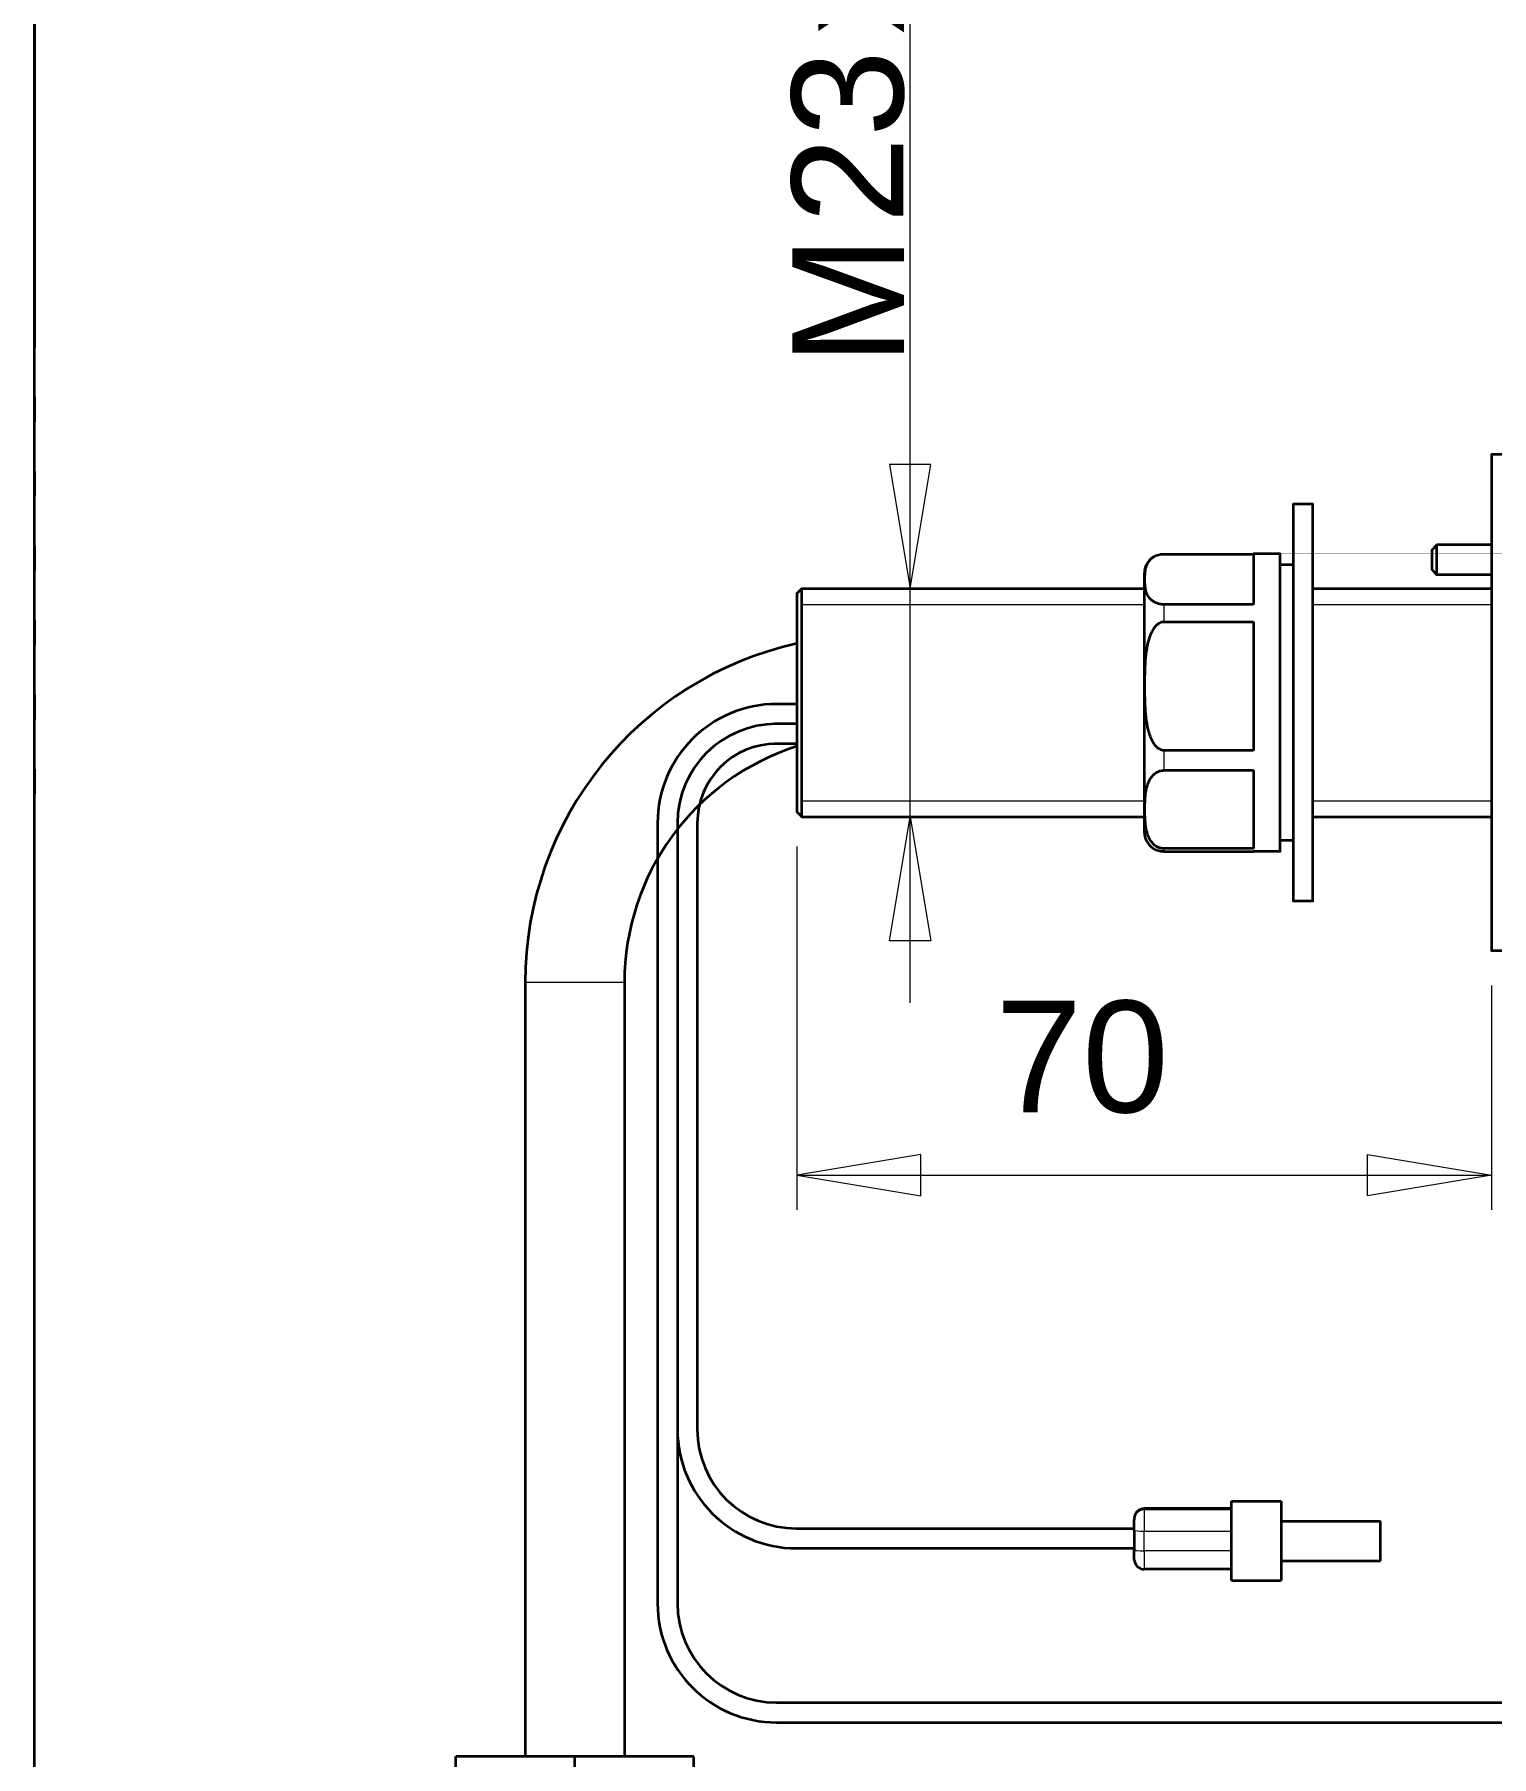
# Model space of a CAD drawing. Header units: millimetres. Extents: x -32 to 178, y -54 to 226.
# Drawn here: x -25.1 to 33.6, y 94.3 to 163.8 of the extents above; entities that cross this region are included whole.
import ezdxf

# ---------------------------------------------------------------- set-up
doc = ezdxf.new("R2010")
doc.units = ezdxf.units.MM
doc.linetypes.add('DOT', pattern=[3, 1, -2])
doc.linetypes.add('SOLID', pattern=[0])
doc.styles.add('Arial', font='Arial.ttf', dxfattribs={"height": 0.2})

# ---------------------------------------------------------------- blocks, each defined once
blk = doc.blocks.new('BlockOfLinearDimensionss_39', base_point=(5.791, 132.222))
at = {"linetype": 'SOLID', "lineweight": 9}
for points in [[(10.158, 124.722), (10.158, 170.968)], [(9.325, 146.422), (10.158, 141.422)], [(10.992, 146.422), (9.325, 146.422)], [(10.158, 141.422), (10.992, 146.422)], [(7.191, 141.422), (11.558, 141.422)], [(7.191, 132.222), (11.558, 132.222)], [(9.325, 127.222), (10.158, 132.222)], [(10.158, 132.222), (10.992, 127.222)], [(10.992, 127.222), (9.325, 127.222)]]:
    blk.add_lwpolyline(points, dxfattribs=at)
at = {"linetype": 'SOLID', "lineweight": 9, "char_height": 4.5, "attachment_point": 4, "rotation": 90, "style": 'Arial'}
for s, insert in [('x1', (7.658, 163.766)), ('23', (7.658, 156.136)), ('M', (7.658, 150.419))]:
    blk.add_mtext(s, dxfattribs=dict(at, insert=insert))
blk = doc.blocks.new('BlockOfLinearDimensionss_40', base_point=(5.591, 132.422))
at = {"linetype": 'SOLID', "lineweight": 9}
for points in [[(5.591, 131.022), (5.591, 116.377)], [(33.591, 125.422), (33.591, 116.377)], [(10.591, 118.61), (5.591, 117.777)], [(10.591, 116.943), (10.591, 118.61)], [(28.591, 118.61), (33.591, 117.777)], [(28.591, 116.943), (28.591, 118.61)], [(5.591, 117.777), (33.591, 117.777)], [(5.591, 117.777), (10.591, 116.943)], [(33.591, 117.777), (28.591, 116.943)]]:
    blk.add_lwpolyline(points, dxfattribs=at)
at = {"linetype": 'SOLID', "lineweight": 9, "insert": (13.592, 122.527), "char_height": 4.5, "attachment_point": 4, "style": 'Arial'}
blk.add_mtext('70', dxfattribs=at)
blk = doc.blocks.new('Simple1Sheet1')
at = {"linetype": 'SOLID', "lineweight": 35}
for p, q in [((35.991, 146.822), (33.591, 146.822)), ((26.391, 144.822), (25.591, 144.822)), ((31.191, 142.982), (31.391, 143.182)), ((33.591, 143.182), (31.391, 143.182)), ((20.391, 142.813), (23.991, 142.813)), ((25.071, 142.822), (23.991, 142.822)), ((25.591, 142.382), (25.071, 142.382)), ((31.191, 142.182), (31.391, 141.982)), ((33.591, 141.982), (31.391, 141.982)), ((5.591, 141.222), (5.791, 141.422)), ((5.791, 141.422), (19.591, 141.422)), ((26.391, 141.422), (33.591, 141.422)), ((23.991, 140.782), (20.391, 140.782)), ((20.391, 140.088), (23.991, 140.088)), ((5.591, 136.768), (4.671, 136.768)), ((5.591, 135.968), (4.671, 135.968)), ((5.591, 135.168), (4.671, 135.168)), ((23.991, 134.898), (20.391, 134.898)), ((20.391, 134.096), (23.991, 134.096)), ((-0.027, 131.968), (-0.027, 100.518)), ((0.773, 131.968), (0.773, 100.518)), ((1.573, 131.968), (1.573, 107.536)), ((5.591, 132.422), (5.791, 132.222)), ((5.791, 132.222), (19.591, 132.222)), ((26.391, 132.222), (33.591, 132.222)), ((25.591, 131.262), (25.071, 131.262)), ((23.991, 130.938), (20.391, 130.938)), ((20.391, 130.83), (23.991, 130.83)), ((25.071, 130.822), (23.991, 130.822)), ((26.391, 128.822), (25.591, 128.822)), ((35.991, 126.822), (33.591, 126.822)), ((-5.365, 125.542), (-5.365, 94.342)), ((-1.365, 125.542), (-1.365, 94.342)), ((23.11, 104.338), (19.59, 104.338)), ((23.11, 104.632), (25.11, 104.632)), ((23.11, 101.432), (23.11, 104.632)), ((25.11, 104.632), (25.11, 101.432)), ((5.573, 103.536), (19.19, 103.536)), ((19.19, 103.937), (19.19, 103.938)), ((19.19, 103.937), (19.19, 103.886)), ((19.19, 103.459), (19.19, 103.886)), ((19.19, 103.459), (19.19, 102.661)), ((25.11, 103.832), (29.11, 103.832)), ((29.11, 102.232), (29.11, 103.832)), ((5.573, 102.736), (19.19, 102.736)), ((19.19, 102.289), (19.19, 102.661)), ((25.11, 102.232), (29.11, 102.232)), ((23.11, 101.889), (19.59, 101.889)), ((23.11, 101.432), (25.11, 101.432)), ((4.773, 96.518), (64.968, 96.518)), ((4.773, 95.718), (64.968, 95.718)), ((-8.165, 89.542), (-8.165, 94.342)), ((-3.365, 94.342), (-8.165, 94.342)), ((-3.365, 89.542), (-3.365, 94.342)), ((1.435, 94.342), (-3.365, 94.342)), ((1.435, 89.542), (1.435, 94.342))]:
    blk.add_line(p, q, dxfattribs=at)
at = {"linetype": 'SOLID', "lineweight": 9}
for p, q in [((5.791, 140.782), (19.591, 140.782)), ((26.391, 140.782), (33.591, 140.782)), ((5.791, 132.862), (19.591, 132.862)), ((26.391, 132.862), (33.591, 132.862))]:
    blk.add_line(p, q, dxfattribs=at)
at = {"color": 196, "linetype": 'SOLID', "lineweight": 9}
for p, q in [((19.59, 104.338), (19.59, 104.336)), ((19.59, 104.285), (19.59, 104.336)), ((19.59, 104.336), (23.11, 104.336)), ((19.59, 104.285), (19.59, 103.431)), ((23.11, 104.285), (19.59, 104.285)), ((19.59, 103.431), (23.11, 103.431)), ((19.59, 102.633), (19.59, 103.431)), ((19.59, 102.633), (19.59, 101.889)), ((23.11, 102.633), (19.59, 102.633))]:
    blk.add_line(p, q, dxfattribs=at)
at = {"linetype": 'SOLID', "lineweight": 35}
for centre, radius, start, end in [((20.391, 142.022), 0.8, 124.38973, 180), ((8.635, 125.542), 14, 102.55418, 180), ((4.773, 131.968), 4.8, 90, 180), ((4.773, 131.968), 4, 90, 180), ((8.635, 125.542), 10, 107.71653, 180), ((4.773, 131.968), 3.2, 90, 180), ((20.391, 131.622), 0.8, 180, 235.61027), ((5.573, 107.536), 4.8, 180, 270), ((5.573, 107.536), 4, 180, 270), ((19.59, 103.938), 0.4, 90, 180), ((19.59, 102.289), 0.4, 180, 270), ((4.773, 100.518), 4.8, 180, 270), ((4.773, 100.518), 4, 180, 270)]:
    blk.add_arc(centre, radius, start, end, dxfattribs=at)
at = {"color": 196, "linetype": 'SOLID', "lineweight": 9}
for centre in [(19.59, 103.937), (19.59, 103.886)]:
    blk.add_arc(centre, 0.4, 90, 180, dxfattribs=at)
for centre in [(19.59, 103.459), (19.59, 102.661)]:
    blk.add_ellipse(centre, major_axis=(0.4, 0), ratio=0.070656, start_param=3.141593, end_param=4.712389, dxfattribs=at)
at = {"linetype": 'SOLID', "lineweight": 35}
for points, weights, knots in [([(33.591, 146.822), (33.591, 146.822), (33.591, 141.822), (33.591, 136.822), (33.591, 131.822), (33.591, 126.822), (33.591, 126.822)], [1, 0.866025396499, 1, 0.866025396499, 1, 0.866025396499, 1], [0, 0, 0, 1.047198, 1.047198, 2.094395, 2.094395, 3.141593, 3.141593, 3.141593]), ([(31.391, 142.365), (31.391, 142.66), (31.391, 142.921), (31.391, 143.182), (31.391, 143.182)], [1, 0.884749681284, 1, 0.884749681284, 1], [0, 0, 0, 0.969679, 0.969679, 1.939359, 1.939359, 1.939359]), ([(25.071, 130.822), (25.071, 130.822), (25.071, 135.633), (25.071, 140.444), (25.071, 142.35)], [1, 0.773998707228, 1, 0.773998707228, 1], [-2.742656, -2.742656, -2.742656, -1.371328, -1.371328, 0, 0, 0]), ([(31.191, 142.437), (31.191, 142.634), (31.191, 142.808), (31.191, 142.982), (31.191, 142.982)], [1, 0.884749667394, 1, 0.884749667394, 1], [0, 0, 0, 0.969679, 0.969679, 1.939359, 1.939359, 1.939359]), ([(19.591, 141.613), (19.591, 139.961), (19.591, 135.791), (19.591, 131.622), (19.591, 131.622)], [1, 0.773998711946, 1, 0.773998711946, 1], [3.141593, 3.141593, 3.141593, 4.512921, 4.512921, 5.884249, 5.884249, 5.884249]), ([(5.591, 141.222), (5.591, 141.222), (5.591, 139.022), (5.591, 136.822), (5.591, 134.622), (5.591, 132.422), (5.591, 132.422)], [1, 0.866025396499, 1, 0.866025396499, 1, 0.866025396499, 1], [0, 0, 0, 1.047198, 1.047198, 2.094395, 2.094395, 3.141593, 3.141593, 3.141593]), ([(5.791, 132.222), (5.791, 132.222), (5.791, 134.522), (5.791, 136.822), (5.791, 139.122), (5.791, 141.422), (5.791, 141.422)], [1, 0.866025396499, 1, 0.866025396499, 1, 0.866025396499, 1], [3.141593, 3.141593, 3.141593, 4.18879, 4.18879, 5.235988, 5.235988, 6.283185, 6.283185, 6.283185]), ([(25.591, 139.796), (25.591, 135.855), (25.591, 132.338), (25.591, 128.822), (25.591, 128.822)], [1, 0.883296137618, 1, 0.883296137618, 1], [0, 0, 0, 0.975899, 0.975899, 1.951797, 1.951797, 1.951797]), ([(26.391, 128.822), (26.391, 128.822), (26.391, 132.338), (26.391, 135.855), (26.391, 139.796)], [1, 0.883296137618, 1, 0.883296137618, 1], [-1.951797, -1.951797, -1.951797, -0.975898, -0.975898, 0, 0, 0])]:
    blk.add_rational_spline(points, weights, degree=2, knots=knots, dxfattribs=at)
for points, weights in [([(25.591, 144.822), (25.591, 144.822), (25.591, 139.796)], [1, 0.828205674574, 1]), ([(26.391, 139.796), (26.391, 144.822), (26.391, 144.822)], [1, 0.828205774786, 1]), ([(23.991, 142.822), (23.991, 142.822), (23.991, 140.782)], [1, 0.911046340372, 1]), ([(25.071, 142.35), (25.071, 142.822), (25.071, 142.822)], [1, 0.980172101361, 1]), ([(31.191, 142.182), (31.191, 142.182), (31.191, 142.437)], [1, 0.824704318678, 1]), ([(31.391, 141.982), (31.391, 141.982), (31.391, 142.365)], [1, 0.824704318678, 1]), ([(19.591, 142.022), (19.591, 142.022), (19.591, 141.613)], [1, 0.980172080693, 1]), ([(23.991, 140.088), (23.991, 137.651), (23.991, 134.898)], [1, 0.9, 1]), ([(23.991, 134.096), (23.991, 131.507), (23.991, 130.938)], [1, 0.9, 1]), ([(23.991, 130.83), (23.991, 130.822), (23.991, 130.822)], [1, 0.999660842843, 1])]:
    blk.add_rational_spline(points, weights, degree=2, dxfattribs=at)
for points, knots in [([(20.391, 140.782), (20.362, 140.782), (20.331, 140.783), (20.27, 140.789), (20.241, 140.794), (20.179, 140.807), (20.143, 140.817), (20.077, 140.84), (20.047, 140.853), (19.978, 140.887), (19.938, 140.913), (19.87, 140.967), (19.841, 140.995), (19.768, 141.079), (19.732, 141.142), (19.678, 141.271), (19.66, 141.337), (19.635, 141.472), (19.628, 141.539), (19.619, 141.671), (19.617, 141.736), (19.617, 141.798), (19.617, 141.859), (19.619, 141.924), (19.628, 142.056), (19.635, 142.124), (19.66, 142.258), (19.678, 142.324), (19.732, 142.453), (19.768, 142.516), (19.841, 142.6), (19.87, 142.629), (19.938, 142.683), (19.978, 142.708), (20.047, 142.743), (20.077, 142.755), (20.143, 142.778), (20.179, 142.788), (20.241, 142.801), (20.27, 142.806), (20.331, 142.812), (20.362, 142.813), (20.391, 142.813)], [-6.874489, -6.874489, -6.874489, -6.874489, -6.657101, -6.657101, -6.439712, -6.439712, -6.134298, -6.134298, -5.828884, -5.828884, -5.297101, -5.297101, -4.765319, -4.765319, -3.573989, -3.573989, -2.38266, -2.38266, -1.19133, -1.19133, 0, 0, 0, 1.19133, 1.19133, 2.38266, 2.38266, 3.573989, 3.573989, 4.765319, 4.765319, 5.297101, 5.297101, 5.828884, 5.828884, 6.134298, 6.134298, 6.439712, 6.439712, 6.657101, 6.657101, 6.874489, 6.874489, 6.874489, 6.874489]), ([(20.391, 134.898), (20.362, 134.898), (20.331, 134.902), (20.27, 134.918), (20.241, 134.93), (20.179, 134.962), (20.143, 134.987), (20.077, 135.046), (20.047, 135.079), (19.978, 135.167), (19.938, 135.232), (19.87, 135.37), (19.841, 135.442), (19.768, 135.658), (19.732, 135.818), (19.678, 136.147), (19.66, 136.318), (19.635, 136.66), (19.628, 136.832), (19.619, 137.17), (19.617, 137.335), (19.617, 137.493), (19.617, 137.651), (19.619, 137.816), (19.628, 138.154), (19.635, 138.326), (19.66, 138.668), (19.678, 138.839), (19.732, 139.168), (19.768, 139.328), (19.841, 139.544), (19.87, 139.616), (19.938, 139.754), (19.978, 139.82), (20.047, 139.907), (20.077, 139.94), (20.143, 139.999), (20.179, 140.024), (20.241, 140.056), (20.27, 140.068), (20.331, 140.084), (20.362, 140.088), (20.391, 140.088)], [-6.874489, -6.874489, -6.874489, -6.874489, -6.657101, -6.657101, -6.439712, -6.439712, -6.134298, -6.134298, -5.828884, -5.828884, -5.297101, -5.297101, -4.765319, -4.765319, -3.573989, -3.573989, -2.38266, -2.38266, -1.19133, -1.19133, 0, 0, 0, 1.19133, 1.19133, 2.38266, 2.38266, 3.573989, 3.573989, 4.765319, 4.765319, 5.297101, 5.297101, 5.828884, 5.828884, 6.134298, 6.134298, 6.439712, 6.439712, 6.657101, 6.657101, 6.874489, 6.874489, 6.874489, 6.874489]), ([(20.391, 130.938), (20.362, 130.938), (20.331, 130.94), (20.27, 130.95), (20.241, 130.957), (20.179, 130.977), (20.143, 130.992), (20.077, 131.028), (20.047, 131.048), (19.978, 131.101), (19.938, 131.141), (19.87, 131.225), (19.841, 131.269), (19.768, 131.401), (19.732, 131.498), (19.678, 131.698), (19.66, 131.802), (19.635, 132.01), (19.628, 132.115), (19.619, 132.321), (19.617, 132.421), (19.617, 132.517), (19.617, 132.613), (19.619, 132.714), (19.628, 132.919), (19.635, 133.024), (19.66, 133.232), (19.678, 133.336), (19.732, 133.537), (19.768, 133.634), (19.841, 133.765), (19.87, 133.809), (19.938, 133.893), (19.978, 133.933), (20.047, 133.986), (20.077, 134.006), (20.143, 134.042), (20.179, 134.057), (20.241, 134.077), (20.27, 134.084), (20.331, 134.094), (20.362, 134.096), (20.391, 134.096)], [-6.874489, -6.874489, -6.874489, -6.874489, -6.657101, -6.657101, -6.439712, -6.439712, -6.134298, -6.134298, -5.828884, -5.828884, -5.297101, -5.297101, -4.765319, -4.765319, -3.573989, -3.573989, -2.38266, -2.38266, -1.19133, -1.19133, 0, 0, 0, 1.19133, 1.19133, 2.38266, 2.38266, 3.573989, 3.573989, 4.765319, 4.765319, 5.297101, 5.297101, 5.828884, 5.828884, 6.134298, 6.134298, 6.439712, 6.439712, 6.657101, 6.657101, 6.874489, 6.874489, 6.874489, 6.874489]), ([(19.94, 130.961), (19.965, 130.944), (19.993, 130.928), (20.047, 130.901), (20.077, 130.888), (20.143, 130.865), (20.179, 130.855), (20.241, 130.842), (20.27, 130.837), (20.331, 130.831), (20.362, 130.83), (20.391, 130.83)], [5.472389, 5.472389, 5.472389, 5.472389, 5.828884, 5.828884, 6.134298, 6.134298, 6.439712, 6.439712, 6.657101, 6.657101, 6.874489, 6.874489, 6.874489, 6.874489])]:
    blk.add_open_spline(points, degree=3, knots=knots, dxfattribs=at)
at = {"color": 196, "linetype": 'SOLID', "lineweight": 9}
for points in [[(20.391, 140.088), (20.391, 140.454), (20.391, 140.782)], [(20.391, 134.096), (20.391, 134.485), (20.391, 134.898)], [(20.391, 130.83), (20.391, 130.852), (20.391, 130.938)]]:
    blk.add_rational_spline(points, [1, 0.997367810583, 1], degree=2, dxfattribs=at)
blk.add_rational_spline([(-1.365, 125.542), (-1.365, 125.542), (-2.365, 125.542), (-3.365, 125.542), (-4.365, 125.542), (-5.365, 125.542), (-5.365, 125.542)], [1, 0.866025396499, 1, 0.866025396499, 1, 0.866025396499, 1], degree=2, knots=[0, 0, 0, 1.047198, 1.047198, 2.094395, 2.094395, 3.141593, 3.141593, 3.141593], dxfattribs=at)
for name, p in [('BlockOfLinearDimensionss_39', (5.791, 132.222)), ('BlockOfLinearDimensionss_40', (5.591, 132.422))]:
    blk.add_blockref(name, p)
blk = doc.blocks.new('A4')
at = {"linetype": 'SOLID', "lineweight": 35}
for p, q in [((-25.146, -44.45), (-25.146, 225.55)), ((-25.146, 212.598), (-25.146, 152.146))]:
    blk.add_line(p, q, dxfattribs=at)
at = {"linetype": 'DOT', "lineweight": 35}
blk.add_line((-25.146, 152.146), (-25.146, 133.096), dxfattribs=at)

msp = doc.modelspace()

# ---------------------------------------------------------------- block references
for name in ['A4', 'Simple1Sheet1']:
    msp.add_blockref(name, (0, 0))

doc.saveas('drawing.dxf')
